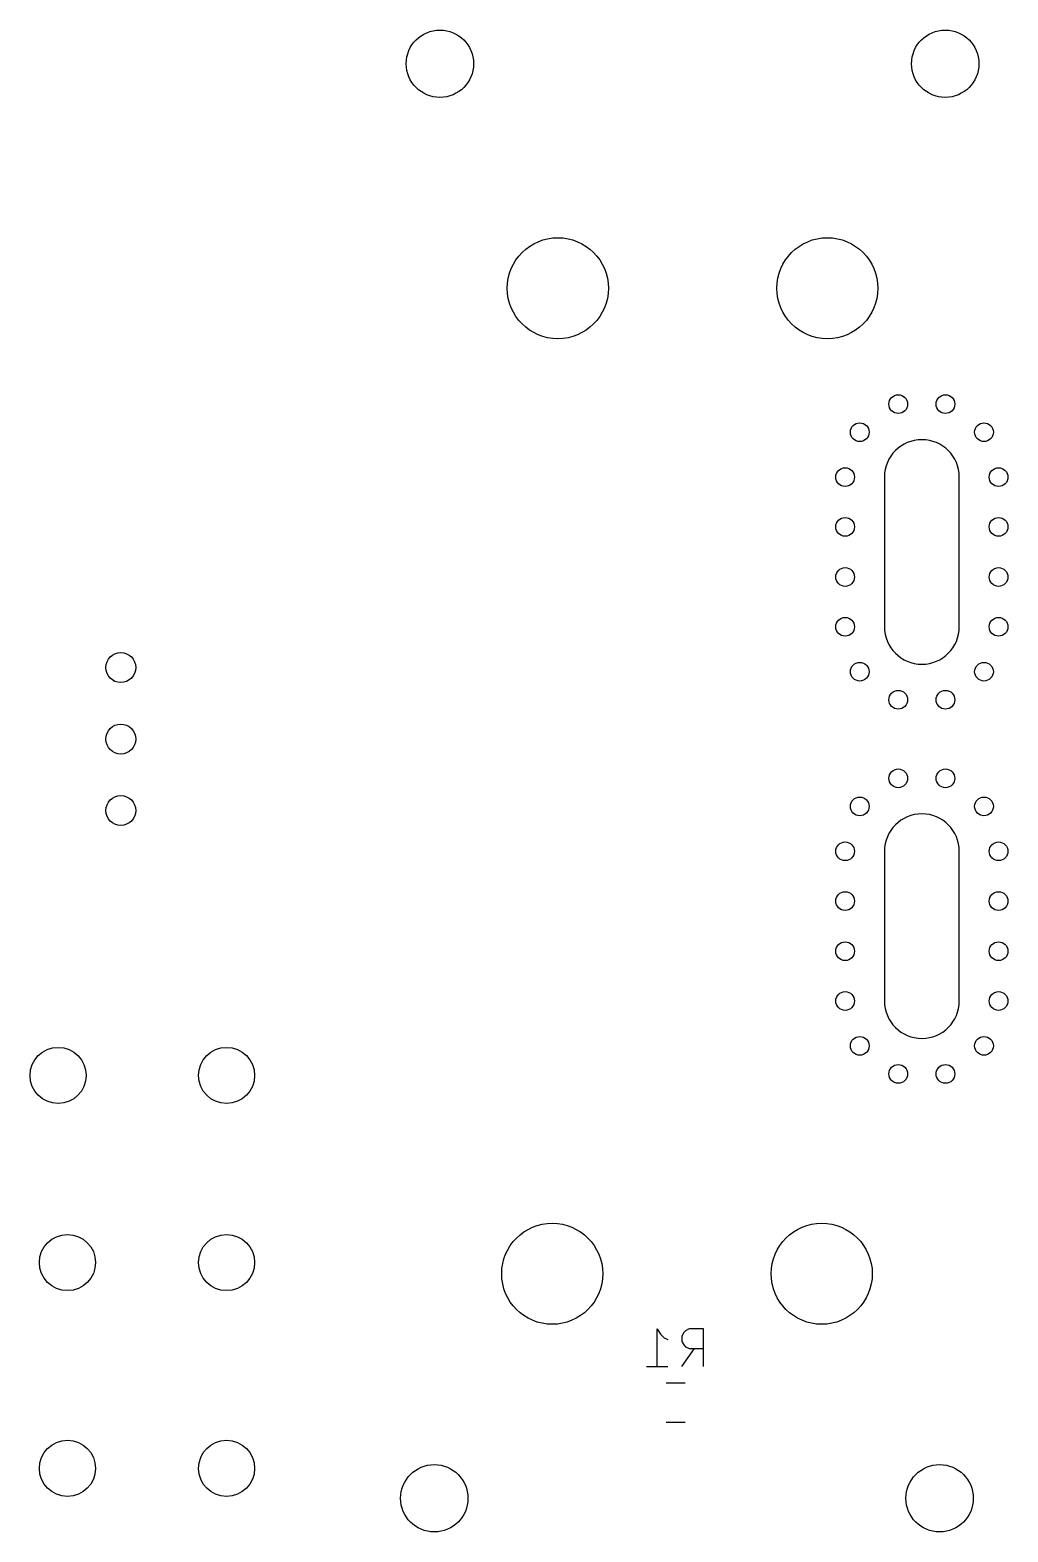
# Model space of a CAD drawing. Extents: x 110 to 136.1, y -97.2 to -57.1.
import ezdxf

# ---------------------------------------------------------------- set-up
doc = ezdxf.new("R2010")
doc.units = 0
doc.layers.add('LORANGE', color=41, linetype='CONTINUOUS')

msp = doc.modelspace()

# ---------------------------------------------------------------- linework, layer by layer
at = {"layer": 'LORANGE', "linetype": 'CONTINUOUS'}
for p, q in [((132.825, -69.009999), (132.825, -73.009999)), ((134.825, -73.009999), (134.825, -69.009999)), ((132.825, -79.009997), (132.825, -83.009997)), ((134.825, -83.009997), (134.825, -79.009997)), ((126.749999, -92.774819), (126.749999, -91.774819)), ((126.749999, -91.774819), (126.845237, -91.917676)), ((127.464285, -91.870057), (127.416666, -91.965295)), ((127.511904, -91.822438), (127.464285, -91.870057)), ((127.607142, -91.774819), (127.511904, -91.822438)), ((127.988094, -91.774819), (127.607142, -91.774819)), ((127.988094, -92.774819), (127.988094, -91.774819)), ((126.845237, -91.917676), (126.940475, -92.012914)), ((126.940475, -92.012914), (127.035713, -92.060533)), ((127.416666, -91.965295), (127.416666, -92.108152)), ((127.416666, -92.108152), (127.464285, -92.20339)), ((127.416666, -92.774819), (127.749999, -92.298628)), ((127.464285, -92.20339), (127.511904, -92.251009)), ((127.511904, -92.251009), (127.607142, -92.298628)), ((127.607142, -92.298628), (127.988094, -92.298628)), ((126.464285, -92.774819), (127.035713, -92.774819)), ((127.504724, -93.2275), (126.995276, -93.2275)), ((127.504724, -94.2725), (126.995276, -94.2725))]:
    msp.add_line(p, q, dxfattribs=at)
at = {"layer": 'LORANGE'}
for centre, radius in [((120.95, -57.9625), 0.9), ((134.45, -57.9625), 0.9), ((124.1, -63.9625), 1.35), ((131.3, -63.9625), 1.35), ((133.194997, -67.060001), 0.25), ((134.455, -67.060001), 0.25), ((132.165, -67.810001), 0.25), ((135.485, -67.809999), 0.25), ((131.775002, -69.009998), 0.25), ((135.875, -69.009998), 0.25), ((131.775, -70.339999), 0.25), ((135.875, -70.339993), 0.25), ((131.774995, -71.679999), 0.25), ((135.875, -71.679999), 0.25), ((131.775, -73.009996), 0.25), ((135.874998, -73.009997), 0.25), ((112.425, -74.099999), 0.4), ((132.165, -74.209999), 0.25), ((135.484999, -74.21), 0.25), ((133.195002, -74.959999), 0.25), ((134.455001, -74.960003), 0.25), ((112.425002, -76.010002), 0.4), ((133.195004, -77.060002), 0.25), ((134.454999, -77.060003), 0.25), ((112.425, -77.919999), 0.4), ((132.165002, -77.81), 0.25), ((135.485, -77.809999), 0.25), ((131.775002, -79.010002), 0.25), ((135.875001, -79.009996), 0.25), ((131.775002, -80.340001), 0.25), ((135.874998, -80.339997), 0.25), ((131.775, -81.679999), 0.25), ((135.875, -81.679999), 0.25), ((131.774998, -83.009998), 0.25), ((135.875, -83.009997), 0.25), ((110.75, -85), 0.75), ((115.25, -85), 0.75), ((132.165003, -84.209996), 0.25), ((135.485001, -84.209996), 0.25), ((133.195, -84.959999), 0.25), ((134.455, -84.959997), 0.25), ((123.949999, -90.299997), 1.35), ((131.149999, -90.299997), 1.35), ((111, -90), 0.75), ((115.25, -90), 0.75), ((111, -95.5), 0.75), ((115.25, -95.5), 0.75), ((120.799999, -96.299997), 0.9), ((134.3, -96.3), 0.9)]:
    msp.add_circle(centre, radius, dxfattribs=at)
for centre, start, end in [((133.825, -69.009999), 360, 540), ((133.825, -73.009999), 180, 360), ((133.825, -79.009997), 360, 540), ((133.825, -83.009997), 180, 360)]:
    msp.add_arc(centre, 1, start, end, dxfattribs=at)

doc.saveas('drawing.dxf')
